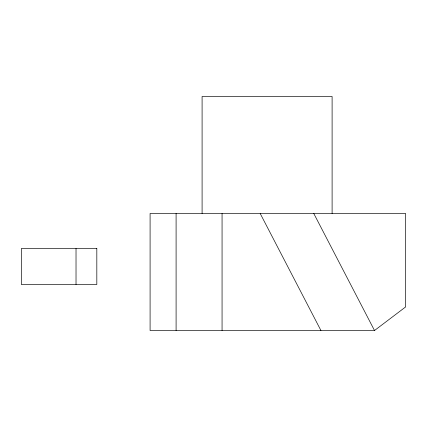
<?xml version="1.0" encoding="UTF-8"?>
<svg xmlns="http://www.w3.org/2000/svg" width="427" height="427" viewBox="0 0 427 427"><rect width="100%" height="100%" fill="white"/><g stroke="black" fill="none" stroke-linecap="round" stroke-linejoin="round"><path stroke-width="0.64" d="M374.511 330.509L405.65 306.912L405.65 213.5L150.09 213.5L150.09 330.509L374.511 330.509L313.781 213.5M260.198 213.5L320.933 330.509M332.105 213.5L332.105 96.491L202.094 96.491L202.094 213.5M222.061 213.5L222.061 330.509M176.095 213.5L176.095 330.509M76.022 248.503L76.022 284.505M96.822 248.503L21.35 248.503L21.35 284.505L96.822 284.505L96.822 248.503"/></g></svg>
